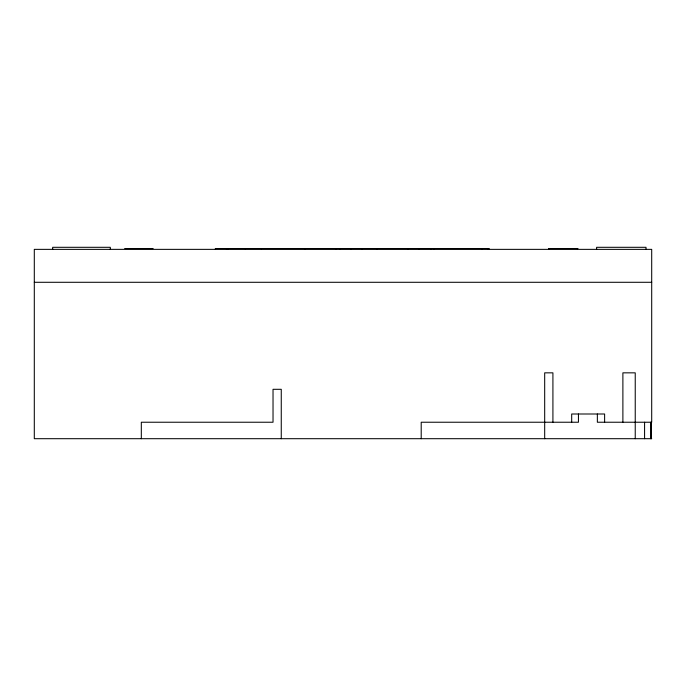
<?xml version="1.0" encoding="UTF-8"?>
<svg xmlns="http://www.w3.org/2000/svg" width="686" height="686" viewBox="0 0 686 686"><rect width="100%" height="100%" fill="white"/><g stroke="black" fill="none" stroke-linecap="round" stroke-linejoin="round"><path stroke-width="1.03" d="M124.706 248.538L153.124 248.538M548.577 248.538L578.006 248.538M34.3 282.289L651.7 282.289M651.7 438.697L34.3 438.697L34.3 249.361L651.7 249.361L651.7 422.233L597.36 422.233L597.36 414.001M651.468 422.233L651.468 438.697M650.585 422.233L650.585 438.697M646.006 249.361L646.006 247.303L596.614 247.303L596.614 249.361M644.574 422.233L644.574 438.697M635.236 438.697L635.236 372.841L622.888 372.841L622.888 422.233M604.615 422.233L604.615 414.001L571.687 414.001L571.687 422.233M578.444 414.001L578.444 422.233L421.204 422.233L421.204 438.697M577.492 248.538L577.492 249.361M552.916 422.233L552.916 372.841L544.684 372.841L544.684 438.697M549.1 248.538L549.1 249.361M489.187 249.361L489.187 248.538L215.327 248.538L215.404 249.361M488.269 248.538L488.269 249.361M482.138 248.538L482.138 249.361M434.109 248.538L434.109 249.361M430.997 248.538L430.997 249.361M419.369 248.538L419.369 249.361M407.818 248.538L407.818 249.361M377.068 248.538L377.068 249.361M362.268 248.538L362.268 249.361M351.103 248.538L351.103 249.361M339.604 248.538L339.604 249.361M335.926 248.538L335.926 249.361M305.047 248.538L305.047 249.361M281.26 438.697L281.26 389.305L273.028 389.305L273.028 422.233L141.316 422.233L141.316 438.697M261.486 248.538L261.486 249.361M245.459 248.538L245.459 249.361M228.224 248.538L228.224 249.361M226.483 248.538L226.483 249.361M110.3 249.361L110.3 247.303L52.676 247.303L52.676 249.361"/></g></svg>
